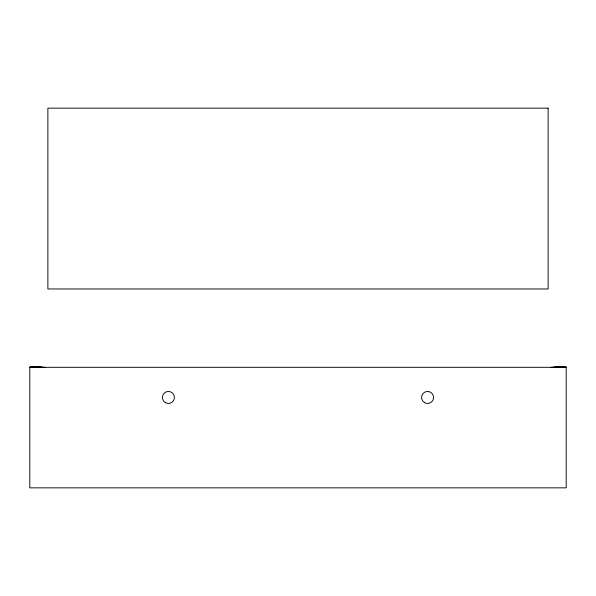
<?xml version="1.0" encoding="UTF-8"?>
<svg xmlns="http://www.w3.org/2000/svg" width="596" height="596" viewBox="0 0 596 596"><rect width="100%" height="100%" fill="white"/><g stroke="black" fill="none" stroke-linecap="round" stroke-linejoin="round"><path stroke-width="0.89" d="M552.604 367.412L557.99 366.778L565.291 367.248M550.711 367.434L557.99 366.778M30.709 367.248L38.01 366.778L45.289 367.434M556.254 367.419L566.2 366.778L566.2 487.848L29.8 487.848L29.8 366.778L39.746 367.419M562.587 367.434L565.299 367.345M29.8 367.307L566.2 367.307M30.701 367.345L33.413 367.434M38.01 366.778L43.396 367.412M548.119 108.152L47.881 108.152L47.881 288.963L548.119 288.963L548.119 108.152M424.568 402.665A6.027 6.027 0 0 0 433.605 397.443A6.027 6.027 0 0 0 424.568 392.228A6.027 6.027 0 0 0 424.568 402.665M165.405 402.665A6.027 6.027 0 0 0 174.449 397.443A6.027 6.027 0 0 0 165.405 392.228A6.027 6.027 0 0 0 165.405 402.665"/></g></svg>
